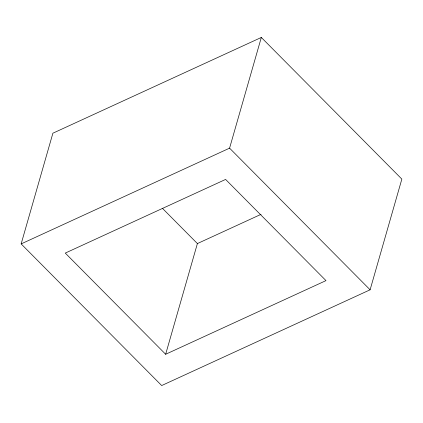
<?xml version="1.0" encoding="UTF-8"?>
<svg xmlns="http://www.w3.org/2000/svg" width="423" height="423" viewBox="0 0 423 423"><rect width="100%" height="100%" fill="white"/><g stroke="black" fill="none" stroke-linecap="round" stroke-linejoin="round"><path stroke-width="0.63" d="M21.15 243.897L52.891 133.203L261.319 37.451L401.85 179.103L370.109 289.797L161.681 385.549L21.15 243.897L229.578 148.15L261.319 37.451M165.652 354.268L325.985 280.613L225.602 179.431L65.274 253.086L165.652 354.268L197.398 243.569L261.049 214.329M229.578 148.15L370.109 289.797M162.543 208.439L197.398 243.569"/></g></svg>
